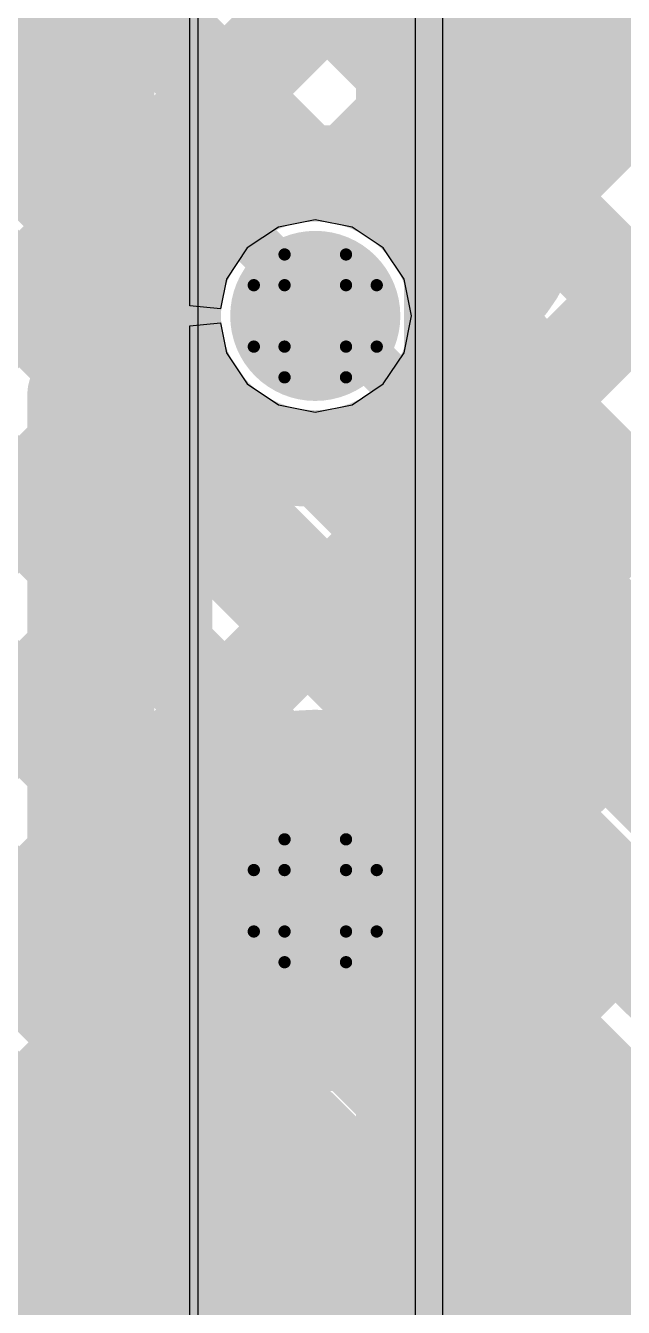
# Model space of a CAD drawing. Header units: millimetres. Extents: x 13 to 259, y -2 to 326.
# Drawn here: x 100.15 to 102.62, y 115.47 to 120.77 of the extents above; entities that cross this region are included whole.
import ezdxf

# ---------------------------------------------------------------- set-up
doc = ezdxf.new("R2010")
doc.units = ezdxf.units.MM
for name, color, linetype in [('BottomLayer', 5, 'Continuous'), ('BottomSolder', 6, 'Continuous'), ('ConnectLayer', 7, 'Continuous'), ('DrillDrawing', 1, 'Continuous'), ('Mechanical34', 56, 'Continuous'), ('MidLayer1', 16, 'Continuous'), ('MidLayer2', 76, 'Continuous'), ('MidLayer3', 90, 'Continuous'), ('MidLayer4', 156, 'Continuous'), ('MidLayer5', 130, 'Continuous'), ('MidLayer6', 216, 'Continuous'), ('MultiLayer', 9, 'Continuous'), ('TopLayer', 1, 'Continuous'), ('TopSolder', 216, 'Continuous')]:
    doc.layers.add(name, color=color, linetype=linetype)

msp = doc.modelspace()

# ---------------------------------------------------------------- linework, layer by layer
at = {"layer": 'BottomLayer', "const_width": 0.25}
for points in [[(101.225, 119.5725, 1), (101.475, 119.5725, 1)], [(101.225, 117.1544, 1), (101.475, 117.1544, 1)]]:
    msp.add_lwpolyline(points, format="xyb", close=True, dxfattribs=at)
at = {"layer": 'BottomSolder', "const_width": 0.3516}
for points in [[(101.1742, 119.5725, 1), (101.5258, 119.5725, 1)], [(101.1742, 117.1544, 1), (101.5258, 117.1544, 1)]]:
    msp.add_lwpolyline(points, format="xyb", close=True, dxfattribs=at)
at = {"layer": 'ConnectLayer'}
for p, q in [((101.8751, 126.825), (101.875, 76.8)), ((100.8311, 119.6137), (100.8311, 125.85)), ((101.1979, 119.9399), (101.0689, 119.8537)), ((101.35, 119.9702), (101.1979, 119.9399)), ((101.5022, 119.9399), (101.35, 119.9702)), ((101.6312, 119.8537), (101.5022, 119.9399)), ((101.0689, 119.8537), (100.9827, 119.7247)), ((101.7174, 119.7247), (101.6312, 119.8537)), ((100.9827, 119.7247), (100.9581, 119.6012)), ((101.7477, 119.5725), (101.7174, 119.7247)), ((100.9581, 119.6012), (100.8311, 119.6137)), ((101.7174, 119.4204), (101.7477, 119.5725)), ((100.8311, 119.5314), (100.9581, 119.5439)), ((100.8311, 114.7775), (100.8311, 119.5314)), ((100.9581, 119.5439), (100.9827, 119.4204)), ((100.9827, 119.4204), (101.0689, 119.2914)), ((101.6312, 119.2914), (101.7174, 119.4204)), ((101.0689, 119.2914), (101.1979, 119.2052)), ((101.5022, 119.2052), (101.6312, 119.2914)), ((101.1979, 119.2052), (101.35, 119.1749)), ((101.35, 119.1749), (101.5022, 119.2052))]:
    msp.add_line(p, q, dxfattribs=at)
at = {"layer": 'ConnectLayer', "const_width": 0.4}
for points in [[(101.9169, 119.736), (112.7921, 130.6111)], [(92.39, 129.9239), (101.7186, 120.5953)], [(92.39, 129.0754), (101.3046, 120.1608)], [(91.1119, 128.6565), (110.2035, 109.5649)], [(92.39, 128.2268), (100.809, 119.8079)], [(98.657, 118.1732), (108.381, 127.8971)], [(101.4804, 120.148), (109.2333, 127.9009)], [(92.39, 127.3783), (101.7186, 118.0497)], [(92.2244, 126.6954), (101.7186, 117.2012)], [(91.5268, 126.5446), (101.7186, 116.3528)], [(97.325, 116.8412), (106.6439, 126.16)], [(101.4804, 120.148), (107.4924, 126.16)], [(101.4804, 120.148), (107.4924, 126.16)], [(101.9169, 119.736), (108.341, 126.16)], [(92.9558, 125.964), (101.1959, 117.7239)], [(98.0922, 115.0627), (108.9693, 125.9398)], [(98.7045, 115.675), (108.9693, 125.9398)], [(92.3079, 125.7636), (100.7769, 117.2945)], [(101.577, 117.699), (109.6707, 125.7928)], [(94.8813, 125.7356), (100.809, 119.8079)], [(92.568, 125.5034), (100.4845, 117.5869)], [(93.4165, 125.5034), (100.4845, 118.4354)], [(94.2651, 125.5034), (100.4845, 119.284)], [(95.1136, 125.5034), (100.4845, 120.1325)], [(96.0693, 124.7825), (100.899, 119.9529)], [(102.2586, 120.0777), (105.835, 123.6541)], [(98.718, 119.0826), (103.06, 123.4247)], [(100.6679, 120.184), (103.835, 123.3512)], [(102.248, 119.2185), (105.835, 122.8056)], [(98.657, 118.1732), (103.06, 122.5762)], [(98.889, 122.5764), (101.3046, 120.1608)], [(98.889, 122.5764), (101.3046, 120.1608)], [(100.4845, 119.6137), (100.4845, 122.4965)], [(101.4804, 120.148), (103.835, 122.5027)], [(99.9142, 122.3997), (103.9134, 118.4006)], [(99.9142, 122.3997), (103.835, 118.4789)], [(101.7186, 120.6744), (103.06, 122.0158)], [(102.2586, 118.3807), (105.835, 121.9571)], [(101.9169, 119.736), (103.835, 121.6541)], [(102.2586, 120.4507), (103.4409, 121.633)], [(99.8, 120.525), (100.8928, 121.6178)], [(101.9373, 117.2108), (106.3011, 121.5746)], [(100.7945, 121.5195), (103.9134, 118.4006)], [(101.577, 117.699), (105.3823, 121.5043)], [(101.6685, 121.494), (108.8739, 114.2886)], [(101.6685, 121.494), (105.1688, 117.9937)], [(101.6685, 121.494), (103.835, 119.3274)], [(97.325, 117.6897), (101.0943, 121.459)], [(98.718, 119.0826), (101.0943, 121.459)], [(100.2436, 120.6083), (101.0943, 121.459)], [(102.2586, 117.5321), (105.8618, 121.1353)], [(100.3702, 121.0952), (101.3046, 120.1608)], [(101.9373, 117.2108), (105.6272, 120.9007)], [(98.718, 119.0826), (100.4845, 120.8491)], [(101.9407, 118.9112), (103.835, 120.8056)], [(101.7186, 120.0332), (101.7186, 120.6744)], [(102.4852, 120.6773), (105.1436, 118.0189)], [(99.946, 120.6709), (100.809, 119.8079)], [(97.5463, 120.525), (100.7769, 117.2944)], [(98.3948, 120.525), (101.1959, 117.7239)], [(99.2433, 120.525), (103.4717, 116.2967)], [(102.2586, 120.0332), (102.2586, 120.4507)], [(101.4804, 120.148), (101.7186, 120.3862)], [(101.9355, 114.6635), (107.6238, 120.3517)], [(102.2586, 120.0553), (103.9134, 118.4006)], [(98.657, 118.1732), (100.4845, 120.0006)], [(102.3649, 118.487), (103.835, 119.9571)], [(97.325, 119.8977), (101.5478, 115.675)], [(100.4845, 114.7775), (100.4845, 119.5314)], [(101.9383, 119.5271), (103.6452, 117.8203)], [(101.9383, 119.5271), (103.6452, 117.8203)], [(101.9383, 119.5271), (103.6452, 117.8203)], [(97.24, 115.9077), (100.7746, 119.4422)], [(97.24, 115.9077), (100.7746, 119.4422)], [(97.325, 115.9926), (100.7746, 119.4422)], [(97.325, 115.9926), (100.7746, 119.4422)], [(100.36, 119.2473), (103.6839, 115.9235)], [(100.36, 117.1373), (100.36, 119.2473)], [(102.2483, 119.2171), (103.6452, 117.8203)], [(97.24, 115.9077), (100.4845, 119.1521)], [(100.36, 119.0277), (100.4699, 119.1375)], [(101.7186, 115.197), (101.7186, 119.1118)], [(101.7304, 119.1215), (104.1773, 116.6746)], [(102.2586, 115.197), (102.2586, 119.1118)], [(102.7892, 118.0627), (103.835, 119.1085)], [(97.325, 119.0492), (100.6992, 115.675)], [(101.5854, 119.0315), (112.4109, 108.206)], [(101.5854, 119.0315), (103.896, 116.7209)], [(101.5854, 119.0315), (101.7186, 118.8982)], [(97.6562, 115.4753), (101.1866, 119.0056)], [(97.6562, 115.4753), (101.1866, 119.0056)], [(97.856, 115.675), (101.1866, 119.0056)], [(100.36, 118.1791), (100.8941, 118.7132)], [(98.0922, 115.0627), (101.7186, 118.6892)], [(100.36, 118.5598), (101.1959, 117.7239)], [(98.7135, 118.5094), (106.3363, 110.8866)], [(98.7135, 118.5094), (101.7186, 115.5043)], [(98.7135, 118.5094), (100.4845, 116.7384)], [(102.2586, 118.3582), (103.8708, 116.7461)], [(97.6562, 115.4753), (100.4845, 118.3035)], [(100.36, 117.3306), (101.3184, 118.289)], [(97.903, 112.328), (103.6727, 118.0976)], [(101.2501, 115.675), (103.6727, 118.0976)], [(102.2586, 116.6836), (103.6727, 118.0976)], [(97.24, 113.3621), (101.7186, 117.8407)], [(101.577, 117.699), (101.7427, 117.8647)], [(100.36, 117.7114), (100.7769, 117.2945)], [(98.76, 117.6143), (100.4845, 115.8899)], [(98.7601, 117.6143), (101.1025, 115.2718)], [(98.7601, 117.6143), (101.1025, 115.2718)], [(102.2586, 117.5097), (103.4465, 116.3218)], [(98.0922, 115.0627), (100.4845, 117.455)], [(101.6611, 115.2376), (103.8633, 117.4397)], [(101.9373, 117.2108), (102.1669, 117.4404)], [(102.0986, 115.675), (103.8633, 117.4397)], [(102.2586, 115.8351), (103.8633, 117.4397)], [(102.2544, 115.1298), (104.5058, 117.3811)], [(98.3062, 117.2196), (100.7608, 114.7651)], [(98.3062, 117.2196), (100.7608, 114.7651)], [(98.3062, 117.2196), (100.4845, 115.0413)], [(100.36, 117.1373), (101.6573, 115.84)], [(97.24, 112.5135), (101.7186, 116.9921)], [(101.5362, 115.9611), (102.5912, 117.0162)], [(101.9196, 117.0003), (103.6006, 115.3193)], [(101.9196, 117.0003), (103.0474, 115.8724)], [(101.9196, 117.0003), (103.0798, 115.84)], [(97.24, 113.3621), (100.8054, 116.9275)], [(99.553, 115.675), (100.8054, 116.9274)], [(100.6876, 116.8097), (100.8054, 116.9275)], [(102.2586, 116.6612), (103.0223, 115.8976)], [(97.24, 113.3621), (100.4845, 116.6065)], [(97.24, 112.5135), (101.2936, 116.5671)], [(100.4015, 115.675), (101.2936, 116.5671)], [(101.1119, 116.3854), (101.2936, 116.5671)], [(101.49, 116.5813), (102.3963, 115.675)], [(101.4901, 116.5813), (103.1678, 114.9036)], [(101.4901, 116.5813), (102.2314, 115.84)], [(102.2636, 115.84), (103.0155, 116.5919)], [(97.903, 112.328), (101.7186, 116.1436)], [(101.6573, 115.84), (103.8004, 115.84)], [(102.2586, 115.8128), (102.598, 115.4734)], [(97.24, 112.5135), (100.4845, 115.7579)], [(99.68, 115.7233), (100.7689, 114.6345)], [(97.325, 115.675), (102.85, 115.675)], [(99.68, 115.676), (100.7831, 114.5729)], [(101.6611, 115.2376), (101.7186, 115.2951)]]:
    msp.add_lwpolyline(points, dxfattribs=at)
at = {"layer": 'ConnectLayer'}
for points, const_width in [([(100.3845, 120.8491, 1), (100.5845, 120.8491, 1)], 0.2), ([(101.6186, 120.6744, 1), (101.8186, 120.6744, 1)], 0.2), ([(101.6186, 120.6744, 1), (101.8186, 120.6744, 1)], 0.2), ([(102.3852, 120.6773, 1), (102.5852, 120.6773, 1)], 0.2), ([(100.1436, 120.6083, 1), (100.3436, 120.6083, 1)], 0.2), ([(101.6186, 120.5953, 1), (101.8186, 120.5953, 1)], 0.2), ([(102.1586, 120.4507, 1), (102.3586, 120.4507, 1)], 0.2), ([(102.1586, 120.4507, 1), (102.3586, 120.4507, 1)], 0.2), ([(101.6186, 120.3862, 1), (101.8186, 120.3862, 1)], 0.2), ([(100.5679, 120.184, 1), (100.7679, 120.184, 1)], 0.2), ([(101.94, 119.5725, 1), (100.76, 119.5725, 1)], 0.4), ([(101.94, 119.5725, 1), (100.76, 119.5725, 1)], 0.4), ([(101.2046, 120.1608, 1), (101.4046, 120.1608, 1)], 0.2), ([(101.2046, 120.1608, 1), (101.4046, 120.1608, 1)], 0.2), ([(101.2046, 120.1608, 1), (101.4046, 120.1608, 1)], 0.2), ([(101.2046, 120.1608, 1), (101.4046, 120.1608, 1)], 0.2), ([(101.3804, 120.148, 1), (101.5804, 120.148, 1)], 0.2), ([(101.3804, 120.148, 1), (101.5804, 120.148, 1)], 0.2), ([(101.3804, 120.148, 1), (101.5804, 120.148, 1)], 0.2), ([(101.3804, 120.148, 1), (101.5804, 120.148, 1)], 0.2), ([(101.3804, 120.148, 1), (101.5804, 120.148, 1)], 0.2), ([(100.3845, 120.1325, 1), (100.5845, 120.1325, 1)], 0.2), ([(102.1586, 120.0777, 1), (102.3586, 120.0777, 1)], 0.2), ([(102.1586, 120.0553, 1), (102.3586, 120.0553, 1)], 0.2), ([(100.3845, 120.0006, 1), (100.5845, 120.0006, 1)], 0.2), ([(101.6186, 120.0332, 1), (101.8186, 120.0332, 1)], 0.2), ([(101.6186, 120.0332, 1), (101.8186, 120.0332, 1)], 0.2), ([(102.1586, 120.0332, 1), (102.3586, 120.0332, 1)], 0.2), ([(102.1586, 120.0332, 1), (102.3586, 120.0332, 1)], 0.2), ([(102.1586, 120.0332, 1), (102.3586, 120.0332, 1)], 0.2), ([(100.799, 119.9529, 1), (100.999, 119.9529, 1)], 0.2), ([(100.799, 119.9529, 1), (100.999, 119.9529, 1)], 0.2), ([(100.709, 119.8079, 1), (100.909, 119.8079, 1)], 0.2), ([(100.709, 119.8079, 1), (100.909, 119.8079, 1)], 0.2), ([(100.709, 119.8079, 1), (100.909, 119.8079, 1)], 0.2), ([(101.8169, 119.736, 1), (102.0169, 119.736, 1)], 0.2), ([(101.8169, 119.736, 1), (102.0169, 119.736, 1)], 0.2), ([(101.8169, 119.736, 1), (102.0169, 119.736, 1)], 0.2), ([(100.3845, 119.6137, 1), (100.5845, 119.6137, 1)], 0.2), ([(100.66, 119.5725, 1), (100.86, 119.5725, 1)], 0.2), ([(100.66, 119.5725, 1), (100.86, 119.5725, 1)], 0.2), ([(101.84, 119.5725, 1), (102.04, 119.5725, 1)], 0.2), ([(101.84, 119.5725, 1), (102.04, 119.5725, 1)], 0.2), ([(101.84, 119.5725, 1), (102.04, 119.5725, 1)], 0.2), ([(101.84, 119.5725, 1), (102.04, 119.5725, 1)], 0.2), ([(101.9003, 119.5725, 1), (102.1003, 119.5725, 1)], 0.2), ([(101.9003, 119.5725, 1), (102.1003, 119.5725, 1)], 0.2), ([(101.9003, 119.5725, 1), (102.1003, 119.5725, 1)], 0.2), ([(101.9003, 119.5725, 1), (102.1003, 119.5725, 1)], 0.2), ([(100.3845, 119.5314, 1), (100.5845, 119.5314, 1)], 0.2), ([(101.8383, 119.5271, 1), (102.0383, 119.5271, 1)], 0.2), ([(101.8383, 119.5271, 1), (102.0383, 119.5271, 1)], 0.2), ([(101.8383, 119.5271, 1), (102.0383, 119.5271, 1)], 0.2), ([(100.6746, 119.4422, 1), (100.8746, 119.4422, 1)], 0.2), ([(100.6746, 119.4422, 1), (100.8746, 119.4422, 1)], 0.2), ([(100.6746, 119.4422, 1), (100.8746, 119.4422, 1)], 0.2), ([(100.6746, 119.4422, 1), (100.8746, 119.4422, 1)], 0.2), ([(100.26, 119.2473, 1), (100.46, 119.2473, 1)], 0.2), ([(100.26, 119.2473, 1), (100.46, 119.2473, 1)], 0.2), ([(100.3845, 119.284, 1), (100.5845, 119.284, 1)], 0.2), ([(102.148, 119.2185, 1), (102.348, 119.2185, 1)], 0.2), ([(102.1483, 119.2171, 1), (102.3483, 119.2171, 1)], 0.2), ([(100.3699, 119.1375, 1), (100.5699, 119.1375, 1)], 0.2), ([(100.3845, 119.1521, 1), (100.5845, 119.1521, 1)], 0.2), ([(101.6186, 119.1118, 1), (101.8186, 119.1118, 1)], 0.2), ([(101.6186, 119.1118, 1), (101.8186, 119.1118, 1)], 0.2), ([(101.6304, 119.1215, 1), (101.8304, 119.1215, 1)], 0.2), ([(101.6304, 119.1215, 1), (101.8304, 119.1215, 1)], 0.2), ([(102.1586, 119.1118, 1), (102.3586, 119.1118, 1)], 0.2), ([(102.1586, 119.1118, 1), (102.3586, 119.1118, 1)], 0.2), ([(102.1586, 119.1118, 1), (102.3586, 119.1118, 1)], 0.2), ([(101.4854, 119.0315, 1), (101.6854, 119.0315, 1)], 0.2), ([(101.4854, 119.0315, 1), (101.6854, 119.0315, 1)], 0.2), ([(101.4854, 119.0315, 1), (101.6854, 119.0315, 1)], 0.2), ([(100.26, 119.0277, 1), (100.46, 119.0277, 1)], 0.2), ([(101.0866, 119.0056, 1), (101.2866, 119.0056, 1)], 0.2), ([(101.0866, 119.0056, 1), (101.2866, 119.0056, 1)], 0.2), ([(101.0866, 119.0056, 1), (101.2866, 119.0056, 1)], 0.2), ([(101.6186, 118.8982, 1), (101.8186, 118.8982, 1)], 0.2), ([(101.8407, 118.9112, 1), (102.0407, 118.9112, 1)], 0.2), ([(100.7941, 118.7132, 1), (100.9941, 118.7132, 1)], 0.2), ([(101.6186, 118.6892, 1), (101.8186, 118.6892, 1)], 0.2), ([(100.26, 118.5598, 1), (100.46, 118.5598, 1)], 0.2), ([(102.2649, 118.487, 1), (102.4649, 118.487, 1)], 0.2), ([(100.3845, 118.4354, 1), (100.5845, 118.4354, 1)], 0.2), ([(102.1586, 118.3807, 1), (102.3586, 118.3807, 1)], 0.2), ([(102.1586, 118.3582, 1), (102.3586, 118.3582, 1)], 0.2), ([(100.3845, 118.3035, 1), (100.5845, 118.3035, 1)], 0.2), ([(101.2184, 118.289, 1), (101.4184, 118.289, 1)], 0.2), ([(100.26, 118.1791, 1), (100.46, 118.1791, 1)], 0.2), ([(101.6186, 118.0497, 1), (101.8186, 118.0497, 1)], 0.2), ([(102.6892, 118.0627, 1), (102.8892, 118.0627, 1)], 0.2), ([(101.6186, 117.8407, 1), (101.8186, 117.8407, 1)], 0.2), ([(101.6427, 117.8647, 1), (101.8427, 117.8647, 1)], 0.2), ([(100.26, 117.7114, 1), (100.46, 117.7114, 1)], 0.2), ([(101.94, 117.1544, 1), (100.76, 117.1544, 1)], 0.4), ([(101.94, 117.1544, 1), (100.76, 117.1544, 1)], 0.4), ([(101.94, 117.1544, 1), (100.76, 117.1544, 1)], 0.4), ([(101.0959, 117.7239, 1), (101.2959, 117.7239, 1)], 0.2), ([(101.0959, 117.7239, 1), (101.2959, 117.7239, 1)], 0.2), ([(101.0959, 117.7239, 1), (101.2959, 117.7239, 1)], 0.2), ([(101.477, 117.699, 1), (101.677, 117.699, 1)], 0.2), ([(101.477, 117.699, 1), (101.677, 117.699, 1)], 0.2), ([(101.477, 117.699, 1), (101.677, 117.699, 1)], 0.2), ([(100.3845, 117.5869, 1), (100.5845, 117.5869, 1)], 0.2), ([(102.1586, 117.5321, 1), (102.3586, 117.5321, 1)], 0.2), ([(102.1586, 117.5097, 1), (102.3586, 117.5097, 1)], 0.2), ([(100.3845, 117.455, 1), (100.5845, 117.455, 1)], 0.2), ([(102.0669, 117.4404, 1), (102.2669, 117.4404, 1)], 0.2), ([(100.26, 117.3306, 1), (100.46, 117.3306, 1)], 0.2), ([(100.6769, 117.2945, 1), (100.8769, 117.2945, 1)], 0.2), ([(100.6769, 117.2945, 1), (100.8769, 117.2945, 1)], 0.2), ([(100.6769, 117.2944, 1), (100.8769, 117.2944, 1)], 0.2), ([(101.6186, 117.2012, 1), (101.8186, 117.2012, 1)], 0.2), ([(101.8373, 117.2108, 1), (102.0373, 117.2108, 1)], 0.2), ([(101.8373, 117.2108, 1), (102.0373, 117.2108, 1)], 0.2), ([(101.8373, 117.2108, 1), (102.0373, 117.2108, 1)], 0.2), ([(100.26, 117.1373, 1), (100.46, 117.1373, 1)], 0.2), ([(100.26, 117.1373, 1), (100.46, 117.1373, 1)], 0.2), ([(100.66, 117.1544, 1), (100.86, 117.1544, 1)], 0.2), ([(100.66, 117.1544, 1), (100.86, 117.1544, 1)], 0.2), ([(100.66, 117.1544, 1), (100.86, 117.1544, 1)], 0.2), ([(101.84, 117.1544, 1), (102.04, 117.1544, 1)], 0.2), ([(101.84, 117.1544, 1), (102.04, 117.1544, 1)], 0.2), ([(101.84, 117.1544, 1), (102.04, 117.1544, 1)], 0.2), ([(101.6186, 116.9921, 1), (101.8186, 116.9921, 1)], 0.2), ([(101.8196, 117.0003, 1), (102.0196, 117.0003, 1)], 0.2), ([(101.8196, 117.0003, 1), (102.0196, 117.0003, 1)], 0.2), ([(101.8196, 117.0003, 1), (102.0196, 117.0003, 1)], 0.2), ([(102.4912, 117.0162, 1), (102.6912, 117.0162, 1)], 0.2), ([(100.7054, 116.9275, 1), (100.9054, 116.9275, 1)], 0.2), ([(100.7054, 116.9275, 1), (100.9054, 116.9275, 1)], 0.2), ([(100.7054, 116.9274, 1), (100.9054, 116.9274, 1)], 0.2), ([(100.5876, 116.8097, 1), (100.7876, 116.8097, 1)], 0.2), ([(100.3845, 116.7384, 1), (100.5845, 116.7384, 1)], 0.2), ([(102.1586, 116.6836, 1), (102.3586, 116.6836, 1)], 0.2), ([(102.1586, 116.6612, 1), (102.3586, 116.6612, 1)], 0.2), ([(100.3845, 116.6065, 1), (100.5845, 116.6065, 1)], 0.2), ([(101.1936, 116.5671, 1), (101.3936, 116.5671, 1)], 0.2), ([(101.1936, 116.5671, 1), (101.3936, 116.5671, 1)], 0.2), ([(101.1936, 116.5671, 1), (101.3936, 116.5671, 1)], 0.2), ([(101.39, 116.5813, 1), (101.59, 116.5813, 1)], 0.2), ([(101.3901, 116.5813, 1), (101.5901, 116.5813, 1)], 0.2), ([(101.3901, 116.5813, 1), (101.5901, 116.5813, 1)], 0.2), ([(101.0119, 116.3854, 1), (101.2119, 116.3854, 1)], 0.2), ([(101.6186, 116.3528, 1), (101.8186, 116.3528, 1)], 0.2), ([(101.6186, 116.1436, 1), (101.8186, 116.1436, 1)], 0.2), ([(101.4362, 115.9611, 1), (101.6362, 115.9611, 1)], 0.2), ([(100.3845, 115.8899, 1), (100.5845, 115.8899, 1)], 0.2), ([(101.5573, 115.84, 1), (101.7573, 115.84, 1)], 0.2), ([(101.5573, 115.84, 1), (101.7573, 115.84, 1)], 0.2), ([(102.1314, 115.84, 1), (102.3314, 115.84, 1)], 0.2), ([(102.1586, 115.8351, 1), (102.3586, 115.8351, 1)], 0.2), ([(102.1586, 115.8128, 1), (102.3586, 115.8128, 1)], 0.2), ([(102.1636, 115.84, 1), (102.3636, 115.84, 1)], 0.2), ([(100.3845, 115.7579, 1), (100.5845, 115.7579, 1)], 0.2), ([(100.3015, 115.675, 1), (100.5015, 115.675, 1)], 0.2), ([(100.5992, 115.675, 1), (100.7992, 115.675, 1)], 0.2), ([(101.1501, 115.675, 1), (101.3501, 115.675, 1)], 0.2), ([(101.4478, 115.675, 1), (101.6478, 115.675, 1)], 0.2), ([(101.9986, 115.675, 1), (102.1986, 115.675, 1)], 0.2), ([(102.2963, 115.675, 1), (102.4963, 115.675, 1)], 0.2), ([(101.6186, 115.5043, 1), (101.8186, 115.5043, 1)], 0.2), ([(102.498, 115.4734, 1), (102.698, 115.4734, 1)], 0.2), ([(101.94, 114.7363, 1), (100.76, 114.7363, 1)], 0.4), ([(101.6186, 115.2951, 1), (101.8186, 115.2951, 1)], 0.2)]:
    msp.add_lwpolyline(points, format="xyb", close=True, dxfattribs=dict(at, const_width=const_width))
at = {"layer": 'ConnectLayer', "const_width": 0.4}
for points in [[(101.7186, 119.1118, -2.080727), (101.7186, 120.0332)], [(100.899, 119.9529, -0.699306), (101.94, 119.5725)], [(102.2586, 120.0332, -0.261205), (102.0003, 119.5725)], [(102.2586, 120.0332, -0.261205), (102.0003, 119.5725)], [(101.94, 119.5725, -0.22106), (101.7304, 119.1215)], [(102.0003, 119.5725, -0.261205), (102.2586, 119.1118)], [(102.0003, 119.5725, -0.261205), (102.2586, 119.1118)], [(101.7186, 114.2756, -2.080727), (101.7186, 115.197)]]:
    msp.add_lwpolyline(points, format="xyb", dxfattribs=at)
at = {"layer": 'DrillDrawing', "const_width": 0.0508}
for points in [[(101.223, 119.6995), (101.223, 119.8265)], [(101.223, 119.8265), (101.477, 119.8265)], [(101.477, 119.6995), (101.477, 119.8265)], [(101.096, 119.4455), (101.096, 119.6995)], [(101.096, 119.6995), (101.223, 119.6995)], [(101.477, 119.6995), (101.604, 119.6995)], [(101.604, 119.4455), (101.604, 119.6995)], [(101.096, 119.4455), (101.223, 119.4455)], [(101.223, 119.3185), (101.223, 119.4455)], [(101.477, 119.4455), (101.604, 119.4455)], [(101.477, 119.3185), (101.477, 119.4455)], [(101.223, 119.3185), (101.477, 119.3185)], [(101.223, 117.2814), (101.223, 117.4084)], [(101.223, 117.4084), (101.477, 117.4084)], [(101.477, 117.2814), (101.477, 117.4084)], [(101.096, 117.0274), (101.096, 117.2814)], [(101.096, 117.2814), (101.223, 117.2814)], [(101.477, 117.2814), (101.604, 117.2814)], [(101.604, 117.0274), (101.604, 117.2814)], [(101.096, 117.0274), (101.223, 117.0274)], [(101.223, 116.9004), (101.223, 117.0274)], [(101.477, 117.0274), (101.604, 117.0274)], [(101.477, 116.9004), (101.477, 117.0274)], [(101.223, 116.9004), (101.477, 116.9004)]]:
    msp.add_lwpolyline(points, dxfattribs=at)
at = {"layer": 'DrillDrawing', "const_width": 0.0254}
for points in [[(101.2103, 119.8265, 1), (101.2357, 119.8265, 1)], [(101.2103, 119.8265, 1), (101.2357, 119.8265, 1)], [(101.4643, 119.8265, 1), (101.4897, 119.8265, 1)], [(101.4643, 119.8265, 1), (101.4897, 119.8265, 1)], [(101.0833, 119.6995, 1), (101.1087, 119.6995, 1)], [(101.0833, 119.6995, 1), (101.1087, 119.6995, 1)], [(101.2103, 119.6995, 1), (101.2357, 119.6995, 1)], [(101.2103, 119.6995, 1), (101.2357, 119.6995, 1)], [(101.4643, 119.6995, 1), (101.4897, 119.6995, 1)], [(101.4643, 119.6995, 1), (101.4897, 119.6995, 1)], [(101.5913, 119.6995, 1), (101.6167, 119.6995, 1)], [(101.5913, 119.6995, 1), (101.6167, 119.6995, 1)], [(101.0833, 119.4455, 1), (101.1087, 119.4455, 1)], [(101.0833, 119.4455, 1), (101.1087, 119.4455, 1)], [(101.2103, 119.4455, 1), (101.2357, 119.4455, 1)], [(101.2103, 119.4455, 1), (101.2357, 119.4455, 1)], [(101.4643, 119.4455, 1), (101.4897, 119.4455, 1)], [(101.4643, 119.4455, 1), (101.4897, 119.4455, 1)], [(101.5913, 119.4455, 1), (101.6167, 119.4455, 1)], [(101.5913, 119.4455, 1), (101.6167, 119.4455, 1)], [(101.2103, 119.3185, 1), (101.2357, 119.3185, 1)], [(101.2103, 119.3185, 1), (101.2357, 119.3185, 1)], [(101.4643, 119.3185, 1), (101.4897, 119.3185, 1)], [(101.4643, 119.3185, 1), (101.4897, 119.3185, 1)], [(101.2103, 117.4084, 1), (101.2357, 117.4084, 1)], [(101.2103, 117.4084, 1), (101.2357, 117.4084, 1)], [(101.4643, 117.4084, 1), (101.4897, 117.4084, 1)], [(101.4643, 117.4084, 1), (101.4897, 117.4084, 1)], [(101.0833, 117.2814, 1), (101.1087, 117.2814, 1)], [(101.0833, 117.2814, 1), (101.1087, 117.2814, 1)], [(101.2103, 117.2814, 1), (101.2357, 117.2814, 1)], [(101.2103, 117.2814, 1), (101.2357, 117.2814, 1)], [(101.4643, 117.2814, 1), (101.4897, 117.2814, 1)], [(101.4643, 117.2814, 1), (101.4897, 117.2814, 1)], [(101.5913, 117.2814, 1), (101.6167, 117.2814, 1)], [(101.5913, 117.2814, 1), (101.6167, 117.2814, 1)], [(101.0833, 117.0274, 1), (101.1087, 117.0274, 1)], [(101.0833, 117.0274, 1), (101.1087, 117.0274, 1)], [(101.2103, 117.0274, 1), (101.2357, 117.0274, 1)], [(101.2103, 117.0274, 1), (101.2357, 117.0274, 1)], [(101.4643, 117.0274, 1), (101.4897, 117.0274, 1)], [(101.4643, 117.0274, 1), (101.4897, 117.0274, 1)], [(101.5913, 117.0274, 1), (101.6167, 117.0274, 1)], [(101.5913, 117.0274, 1), (101.6167, 117.0274, 1)], [(101.2103, 116.9004, 1), (101.2357, 116.9004, 1)], [(101.2103, 116.9004, 1), (101.2357, 116.9004, 1)], [(101.4643, 116.9004, 1), (101.4897, 116.9004, 1)], [(101.4643, 116.9004, 1), (101.4897, 116.9004, 1)]]:
    msp.add_lwpolyline(points, format="xyb", close=True, dxfattribs=at)
at = {"layer": 'Mechanical34', "const_width": 0.1}
for points in [[(101.7666, 79.425), (101.7666, 125.0784)], [(100.875, 109), (100.875, 123.075)]]:
    msp.add_lwpolyline(points, dxfattribs=at)
at = {"layer": 'MidLayer1', "const_width": 0.25}
for points in [[(101.225, 119.5725, 1), (101.475, 119.5725, 1)], [(101.225, 117.1544, 1), (101.475, 117.1544, 1)]]:
    msp.add_lwpolyline(points, format="xyb", close=True, dxfattribs=at)
at = {"layer": 'MidLayer2', "const_width": 0.25}
for points in [[(101.225, 119.5725, 1), (101.475, 119.5725, 1)], [(101.225, 117.1544, 1), (101.475, 117.1544, 1)]]:
    msp.add_lwpolyline(points, format="xyb", close=True, dxfattribs=at)
at = {"layer": 'MidLayer3', "const_width": 0.2}
for points in [[(95.7582, 124.4714), (103.995, 116.2346)], [(99.92, 116.955), (101.475, 115.4)], [(99.58, 116.4456), (101.7756, 114.25)], [(101.475, 115.4), (109.825, 115.4)]]:
    msp.add_lwpolyline(points, dxfattribs=at)
at = {"layer": 'MidLayer3'}
for points, const_width in [([(101.225, 119.5725, 1), (101.475, 119.5725, 1)], 0.25), ([(101.225, 117.1544, 1), (101.475, 117.1544, 1)], 0.25), ([(101.425, 115.4, 1), (101.525, 115.4, 1)], 0.1), ([(101.425, 115.4, 1), (101.525, 115.4, 1)], 0.1)]:
    msp.add_lwpolyline(points, format="xyb", close=True, dxfattribs=dict(at, const_width=const_width))
at = {"layer": 'MidLayer4', "const_width": 0.2}
for points in [[(95.25, 125.725), (103.913, 117.062)], [(96.6496, 123.58), (104.2946, 115.935)], [(95.8042, 123.24), (103.4492, 115.595)]]:
    msp.add_lwpolyline(points, dxfattribs=at)
at = {"layer": 'MidLayer4', "const_width": 0.25}
for points in [[(101.225, 119.5725, 1), (101.475, 119.5725, 1)], [(101.225, 117.1544, 1), (101.475, 117.1544, 1)]]:
    msp.add_lwpolyline(points, format="xyb", close=True, dxfattribs=at)
at = {"layer": 'MidLayer5', "const_width": 0.25}
for points in [[(101.225, 119.5725, 1), (101.475, 119.5725, 1)], [(101.225, 117.1544, 1), (101.475, 117.1544, 1)]]:
    msp.add_lwpolyline(points, format="xyb", close=True, dxfattribs=at)
at = {"layer": 'MidLayer6', "const_width": 0.25}
for points in [[(101.225, 119.5725, 1), (101.475, 119.5725, 1)], [(101.225, 117.1544, 1), (101.475, 117.1544, 1)]]:
    msp.add_lwpolyline(points, format="xyb", close=True, dxfattribs=at)
at = {"layer": 'MultiLayer', "const_width": 0.25}
for points in [[(101.225, 119.5725, 1), (101.475, 119.5725, 1)], [(101.225, 117.1544, 1), (101.475, 117.1544, 1)]]:
    msp.add_lwpolyline(points, format="xyb", close=True, dxfattribs=at)
at = {"layer": 'TopLayer'}
for p, q in [((101.7646, 106.7592), (101.7645, 125.3076)), ((100.8643, 124.3949), (100.8643, 106.7578))]:
    msp.add_line(p, q, dxfattribs=at)
at = {"layer": 'TopLayer', "const_width": 0.25}
for points in [[(101.225, 119.5725, 1), (101.475, 119.5725, 1)], [(101.225, 117.1544, 1), (101.475, 117.1544, 1)]]:
    msp.add_lwpolyline(points, format="xyb", close=True, dxfattribs=at)
at = {"layer": 'TopSolder', "const_width": 0.3516}
for points in [[(101.1742, 119.5725, 1), (101.5258, 119.5725, 1)], [(101.1742, 117.1544, 1), (101.5258, 117.1544, 1)]]:
    msp.add_lwpolyline(points, format="xyb", close=True, dxfattribs=at)

doc.saveas('drawing.dxf')
